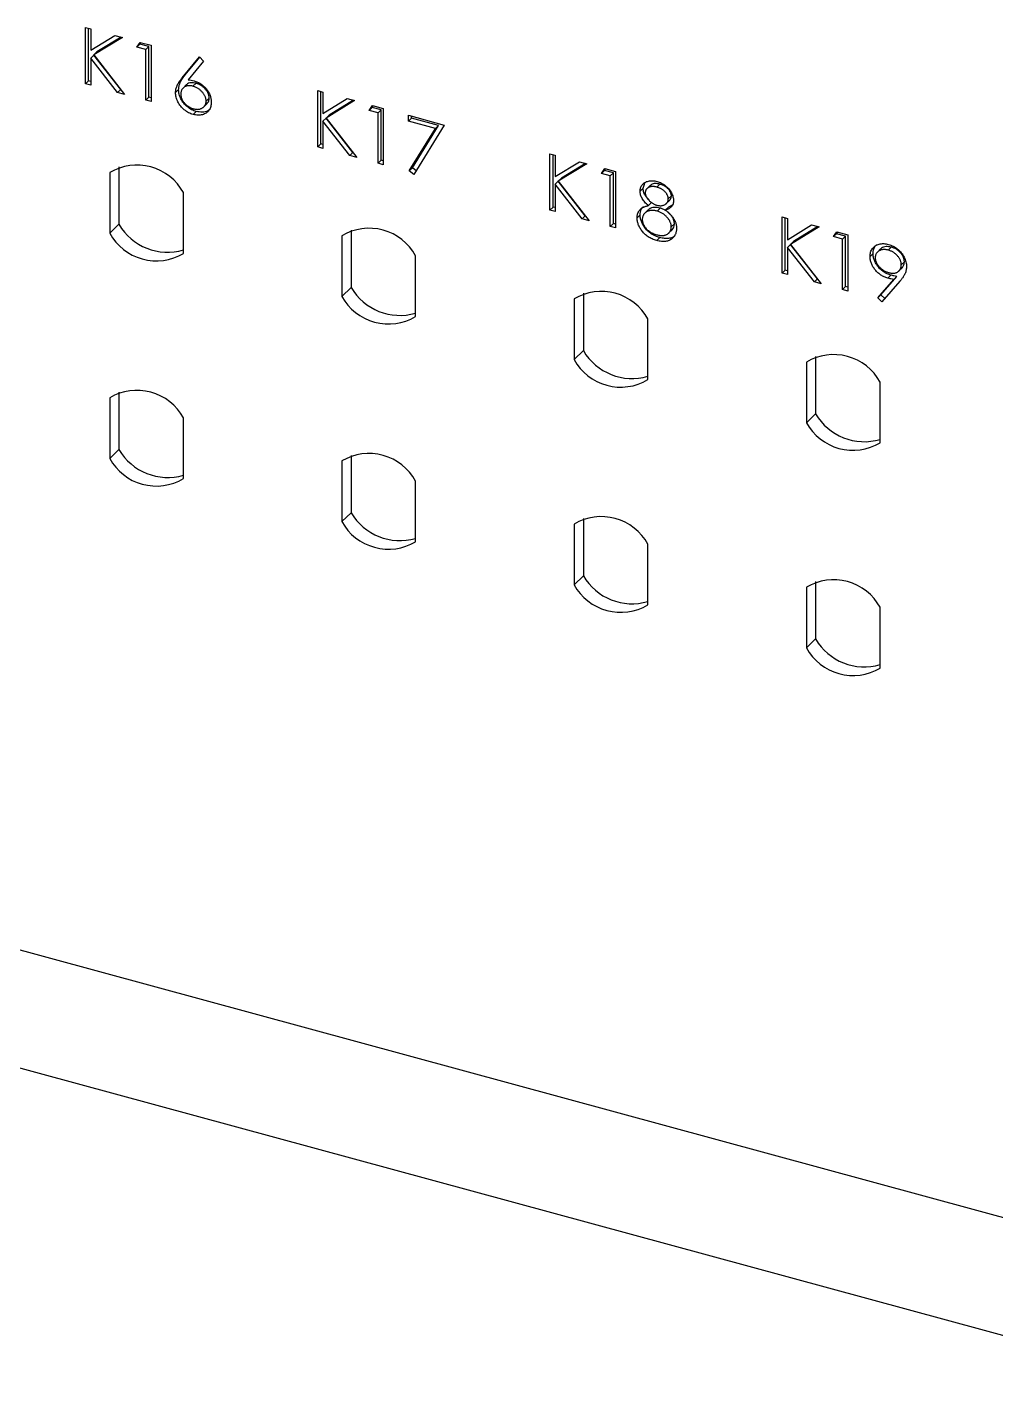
# Model space of a CAD drawing. Header units: millimetres. Extents: x 0 to 836, y 0 to 589.
# Drawn here: x 134.6 to 171.4, y 40 to 92.3 of the extents above; entities that cross this region are included whole.
import ezdxf

# ---------------------------------------------------------------- set-up
doc = ezdxf.new("R2010")
doc.units = ezdxf.units.MM

msp = doc.modelspace()

# ---------------------------------------------------------------- linework, layer by layer
at = {"color": 7, "linetype": 'Continuous', "lineweight": 25}
for p, q in [((136.77959, 92.25937), (136.97801, 92.20544)), ((136.77959, 90.11645), (136.77959, 92.25937)), ((136.89626, 90.23033), (136.89626, 92.22766)), ((136.97801, 92.20544), (136.97801, 91.3894)), ((136.97801, 91.3894), (137.89973, 91.95494)), ((138.18275, 91.87802), (137.09627, 91.21174)), ((138.13492, 91.89102), (137.21295, 91.32562)), ((137.89973, 91.95494), (138.18275, 91.87802)), ((138.73551, 91.50801), (138.86529, 91.69252)), ((138.85218, 91.62188), (138.73551, 91.50801)), ((139.07567, 91.41556), (138.73551, 91.50801)), ((138.85218, 91.62188), (138.896, 91.68418)), ((139.19235, 91.52944), (138.85218, 91.62188)), ((138.86529, 91.69252), (139.2741, 91.58142)), ((139.19235, 91.52944), (139.07567, 91.41556)), ((139.19235, 89.6063), (139.19235, 91.52944)), ((139.2741, 91.58142), (139.2741, 89.4385)), ((137.09469, 91.21052), (136.97801, 91.09664)), ((136.97801, 91.09664), (136.97801, 90.06253)), ((138.00337, 89.78386), (136.97801, 91.09664)), ((138.12004, 89.89773), (137.09469, 91.21052)), ((137.21295, 91.32562), (137.09627, 91.21174)), ((137.09627, 91.21174), (138.26779, 89.71199)), ((139.07567, 89.49243), (139.07567, 91.41556)), ((140.45669, 90.33708), (141.11664, 91.1356)), ((140.57336, 90.45096), (141.12881, 91.12303)), ((141.26944, 90.97774), (140.68523, 90.27068)), ((141.11664, 91.1356), (141.26944, 90.97774)), ((140.57336, 90.45096), (140.45669, 90.33708)), ((136.89626, 90.23033), (136.77959, 90.11645)), ((136.97801, 90.06253), (136.77959, 90.11645)), ((136.97801, 90.20811), (136.89626, 90.23033)), ((138.12004, 89.89773), (138.00337, 89.78386)), ((138.12342, 89.89682), (138.12004, 89.89773)), ((140.32621, 89.89569), (140.20954, 89.78181)), ((140.62975, 90.08413), (140.4839, 89.94179)), ((140.98926, 90.13445), (140.87259, 90.02058)), ((138.26779, 89.71199), (138.00337, 89.78386)), ((139.19235, 89.6063), (139.07567, 89.49243)), ((139.2741, 89.4385), (139.07567, 89.49243)), ((139.2741, 89.58409), (139.19235, 89.6063)), ((141.2716, 89.22439), (141.41744, 89.36674)), ((141.48843, 89.5721), (141.37176, 89.45822)), ((145.62377, 89.85571), (145.82219, 89.80178)), ((145.62377, 87.71279), (145.62377, 89.85571)), ((145.74044, 87.82667), (145.74044, 89.824)), ((145.82219, 89.80178), (145.82219, 88.98574)), ((145.82219, 88.98574), (146.74391, 89.55128)), ((147.02693, 89.47436), (145.94045, 88.80808)), ((146.97911, 89.48736), (146.05713, 88.92196)), ((146.74391, 89.55128), (147.02693, 89.47436)), ((140.99591, 89.06119), (140.87923, 88.94731)), ((146.05713, 88.92196), (145.94045, 88.80808)), ((147.57969, 89.10435), (147.70947, 89.28886)), ((147.69637, 89.21823), (147.57969, 89.10435)), ((147.91985, 89.0119), (147.57969, 89.10435)), ((147.69637, 89.21823), (147.74018, 89.28052)), ((148.03653, 89.12578), (147.69637, 89.21823)), ((147.70947, 89.28886), (148.11828, 89.17776)), ((148.03653, 89.12578), (147.91985, 89.0119)), ((147.91985, 87.08877), (147.91985, 89.0119)), ((148.03653, 87.20265), (148.03653, 89.12578)), ((148.11828, 89.17776), (148.11828, 87.03484)), ((149.08207, 88.91582), (150.44271, 88.54603)), ((149.08207, 88.69603), (149.08207, 88.91582)), ((149.19874, 88.80991), (149.19874, 88.88411)), ((145.93887, 88.80686), (145.82219, 88.69298)), ((145.82219, 88.69298), (145.82219, 87.65887)), ((146.84755, 87.3802), (145.82219, 88.69298)), ((146.96422, 87.49407), (145.93887, 88.80686)), ((145.94045, 88.80808), (147.11197, 87.30833)), ((149.19874, 88.80991), (149.08207, 88.69603)), ((150.10698, 88.41749), (149.08207, 88.69603)), ((149.10909, 86.80205), (150.10698, 88.41749)), ((150.22365, 88.53136), (149.19874, 88.80991)), ((149.22576, 86.91593), (150.22365, 88.53136)), ((150.44271, 88.54603), (149.2805, 86.66403)), ((150.22365, 88.53136), (150.10698, 88.41749)), ((145.74044, 87.82667), (145.62377, 87.71279)), ((145.82219, 87.80445), (145.74044, 87.82667)), ((145.82219, 87.65887), (145.62377, 87.71279)), ((146.96422, 87.49407), (146.84755, 87.3802)), ((147.11197, 87.30833), (146.84755, 87.3802)), ((146.9676, 87.49316), (146.96422, 87.49407)), ((154.46795, 87.45205), (154.66638, 87.39813)), ((154.46795, 85.30914), (154.46795, 87.45205)), ((154.58462, 85.42301), (154.58462, 87.42034)), ((154.66638, 87.39813), (154.66638, 86.58208)), ((138.05003, 86.94921), (138.05003, 84.76678)), ((148.03653, 87.20265), (147.91985, 87.08877)), ((148.11828, 87.03484), (147.91985, 87.08877)), ((148.11828, 87.18043), (148.03653, 87.20265)), ((149.22576, 86.91593), (149.10909, 86.80205)), ((149.2805, 86.66403), (149.10909, 86.80205)), ((149.36621, 86.80283), (149.22576, 86.91593)), ((154.66638, 86.58208), (155.58809, 87.14762)), ((155.87111, 87.0707), (154.78463, 86.40442)), ((155.82329, 87.0837), (154.90131, 86.5183)), ((155.58809, 87.14762), (155.87111, 87.0707)), ((156.42387, 86.70069), (156.55365, 86.88521)), ((156.54055, 86.81457), (156.42387, 86.70069)), ((156.54055, 86.81457), (156.58436, 86.87686)), ((156.88071, 86.72212), (156.54055, 86.81457)), ((156.55365, 86.88521), (156.96246, 86.7741)), ((156.96246, 86.7741), (156.96246, 84.63118)), ((137.7, 86.73578), (137.7, 84.42515)), ((154.78305, 86.4032), (154.66638, 86.28932)), ((154.66638, 86.28932), (154.66638, 85.25521)), ((155.69173, 84.97654), (154.66638, 86.28932)), ((155.8084, 85.09042), (154.78305, 86.4032)), ((154.90131, 86.5183), (154.78463, 86.40442)), ((154.78463, 86.40442), (155.95615, 84.90467)), ((156.76403, 86.60824), (156.42387, 86.70069)), ((156.88071, 86.72212), (156.76403, 86.60824)), ((156.76403, 84.68511), (156.76403, 86.60824)), ((156.88071, 84.79899), (156.88071, 86.72212)), ((158.01458, 86.13879), (158.07648, 86.33438)), ((158.2902, 86.2531), (158.14436, 86.11075)), ((158.65149, 86.2958), (158.53482, 86.18193)), ((140.50803, 83.66199), (140.50803, 85.97262)), ((158.01458, 86.13879), (157.8979, 86.02492)), ((159.09175, 85.84733), (158.97508, 85.73345)), ((154.58462, 85.42301), (154.46795, 85.30914)), ((154.66638, 85.25521), (154.46795, 85.30914)), ((154.66638, 85.40079), (154.58462, 85.42301)), ((158.20651, 85.31459), (158.06067, 85.17225)), ((158.33746, 85.59687), (158.22079, 85.483)), ((158.66434, 85.38569), (158.54766, 85.27182)), ((158.97615, 85.42329), (158.85948, 85.30941)), ((158.88424, 85.54076), (159.03009, 85.68311)), ((159.1272, 85.49555), (158.97615, 85.42329)), ((31.86832, 84.98527), (219.36496, 34.0277)), ((138.05003, 84.76678), (137.7, 84.42515)), ((155.8084, 85.09042), (155.69173, 84.97654)), ((155.95615, 84.90467), (155.69173, 84.97654)), ((155.81178, 85.0895), (155.8084, 85.09042)), ((156.88071, 84.79899), (156.76403, 84.68511)), ((156.96246, 84.63118), (156.76403, 84.68511)), ((156.96246, 84.77677), (156.88071, 84.79899)), ((157.90119, 85.1282), (157.78452, 85.01432)), ((159.20514, 84.78755), (159.08847, 84.67367)), ((163.31213, 85.0484), (163.51056, 84.99447)), ((163.31213, 82.90548), (163.31213, 85.0484)), ((163.4288, 83.01935), (163.4288, 85.01669)), ((163.51056, 84.99447), (163.51056, 84.17842)), ((163.51056, 84.17842), (164.43227, 84.74397)), ((164.71529, 84.66705), (163.62882, 84.00076)), ((164.66747, 84.68004), (163.74549, 84.11464)), ((164.43227, 84.74397), (164.71529, 84.66705)), ((146.54419, 84.33213), (146.54419, 82.02149)), ((146.89421, 84.54555), (146.89421, 82.36312)), ((158.64928, 84.26338), (158.5326, 84.1495)), ((158.98169, 84.42712), (159.12754, 84.56946)), ((165.26805, 84.29703), (165.39783, 84.48155)), ((165.38473, 84.41091), (165.26805, 84.29703)), ((165.60822, 84.20458), (165.26805, 84.29703)), ((165.38473, 84.41091), (165.42854, 84.4732)), ((165.72489, 84.31846), (165.38473, 84.41091)), ((165.39783, 84.48155), (165.80664, 84.37044)), ((165.72489, 84.31846), (165.60822, 84.20458)), ((165.60822, 82.28145), (165.60822, 84.20458)), ((165.72489, 82.39533), (165.72489, 84.31846)), ((165.80664, 84.37044), (165.80664, 82.22752)), ((163.62723, 83.99954), (163.51056, 83.88566)), ((163.51056, 83.88566), (163.51056, 82.85155)), ((164.53591, 82.57288), (163.51056, 83.88566)), ((164.65259, 82.68676), (163.62723, 83.99954)), ((163.74549, 84.11464), (163.62882, 84.00076)), ((163.62882, 84.00076), (164.80033, 82.50102)), ((166.77372, 83.65179), (166.65704, 83.53791)), ((167.07261, 83.84029), (166.92677, 83.69794)), ((167.46733, 83.89985), (167.35065, 83.78597)), ((149.35221, 81.25833), (149.35221, 83.56896)), ((167.74545, 82.98051), (167.89129, 83.12286)), ((167.96428, 83.33895), (167.84761, 83.22507)), ((163.4288, 83.01935), (163.31213, 82.90548)), ((163.51056, 82.85155), (163.31213, 82.90548)), ((163.51056, 82.99714), (163.4288, 83.01935)), ((164.65259, 82.68676), (164.53591, 82.57288)), ((164.80033, 82.50102), (164.53591, 82.57288)), ((164.65596, 82.68584), (164.65259, 82.68676)), ((166.95203, 81.96817), (167.5668, 82.67208)), ((167.0687, 82.08205), (167.68347, 82.78596)), ((167.79136, 82.59817), (167.11059, 81.81819)), ((167.45094, 82.83284), (167.33427, 82.71897)), ((167.68347, 82.78596), (167.5668, 82.67208)), ((146.89421, 82.36312), (146.54419, 82.02149)), ((155.73839, 82.14189), (155.73839, 79.95946)), ((165.72489, 82.39533), (165.60822, 82.28145)), ((165.80664, 82.22752), (165.60822, 82.28145)), ((165.80664, 82.37311), (165.72489, 82.39533)), ((167.0687, 82.08205), (166.95203, 81.96817)), ((167.2178, 81.94102), (167.0687, 82.08205)), ((155.38837, 81.92847), (155.38837, 79.61783)), ((167.11059, 81.81819), (166.95203, 81.96817)), ((158.19639, 78.85467), (158.19639, 81.1653)), ((32.21834, 80.39819), (219.71498, 29.44062)), ((155.73839, 79.95946), (155.38837, 79.61783)), ((164.23255, 79.52481), (164.23255, 77.21417)), ((164.58257, 79.73823), (164.58257, 77.55581)), ((167.04058, 76.45101), (167.04058, 78.76165)), ((137.7, 78.16411), (137.7, 75.85348)), ((138.05003, 78.37753), (138.05003, 76.19511)), ((140.50803, 75.09032), (140.50803, 77.40095)), ((164.58257, 77.55581), (164.23255, 77.21417)), ((138.05003, 76.19511), (137.7, 75.85348)), ((146.89421, 75.97388), (146.89421, 73.79145)), ((146.54419, 75.76045), (146.54419, 73.44982)), ((149.35221, 72.68666), (149.35221, 74.99729)), ((146.89421, 73.79145), (146.54419, 73.44982)), ((155.38837, 73.35679), (155.38837, 71.04616)), ((155.73839, 73.57022), (155.73839, 71.38779)), ((158.19639, 70.283), (158.19639, 72.59363)), ((155.73839, 71.38779), (155.38837, 71.04616)), ((164.58257, 71.16656), (164.58257, 68.98413)), ((164.23255, 70.95313), (164.23255, 68.6425)), ((167.04058, 67.87934), (167.04058, 70.18997)), ((164.58257, 68.98413), (164.23255, 68.6425))]:
    msp.add_line(p, q, dxfattribs=at)
for centre, radius, start, end in [((138.73494, 84.99619), 2.02417, 28.841252, 120.749722), ((139.90725, 85.85968), 2.15492, 210.474975, 286.188416), ((139.4731, 85.40158), 2.02417, 208.841252, 300.749722), ((147.57912, 82.59254), 2.02417, 28.841252, 120.749722), ((148.75143, 83.45602), 2.15492, 210.474975, 286.188416), ((156.4233, 80.18888), 2.02417, 28.841252, 120.749722), ((148.31728, 82.99792), 2.02417, 208.841252, 300.749722), ((157.59561, 81.05236), 2.15492, 210.474975, 286.188416), ((157.16146, 80.59426), 2.02417, 208.841252, 300.749722), ((165.26748, 77.78522), 2.02417, 28.841252, 120.749722), ((138.73494, 76.42452), 2.02417, 28.841252, 120.749722), ((166.43979, 78.6487), 2.15492, 210.474975, 286.188416), ((166.00564, 78.1906), 2.02417, 208.841252, 300.749722), ((139.4731, 76.82991), 2.02417, 208.841252, 300.749722), ((139.90725, 77.288), 2.15492, 210.474975, 286.188416), ((147.57912, 74.02086), 2.02417, 28.841252, 120.749722), ((148.75143, 74.88434), 2.15492, 210.474975, 286.188416), ((148.31728, 74.42625), 2.02417, 208.841252, 300.749722), ((156.4233, 71.6172), 2.02417, 28.841252, 120.749722), ((157.59561, 72.48069), 2.15492, 210.474975, 286.188416), ((165.26748, 69.21354), 2.02417, 28.841252, 120.749722), ((157.16146, 72.02259), 2.02417, 208.841252, 300.749722), ((166.43979, 70.07703), 2.15492, 210.474975, 286.188416), ((166.00564, 69.61893), 2.02417, 208.841252, 300.749722)]:
    msp.add_arc(centre, radius, start, end, dxfattribs=at)
for points, knots in [([(140.32621, 89.89569), (140.32696, 89.91755), (140.32849, 89.9622), (140.33913, 90.02755), (140.35622, 90.09274), (140.37537, 90.14677), (140.3956, 90.1898), (140.41244, 90.22435), (140.4334, 90.25892), (140.45574, 90.29563), (140.48149, 90.33282), (140.50949, 90.37157), (140.5405, 90.4109), (140.56225, 90.43741), (140.57336, 90.45096)], [0, 0, 0, 0, 0.09781819, 0.19972605, 0.30527636, 0.41581149, 0.47447223, 0.53727388, 0.60365742, 0.67429886, 0.74983449, 0.82859848, 0.91237778, 1, 1, 1, 1]), ([(140.20954, 89.78181), (140.21029, 89.80368), (140.21181, 89.84832), (140.22245, 89.91368), (140.23955, 89.97886), (140.2587, 90.03289), (140.27893, 90.07592), (140.29577, 90.11047), (140.31672, 90.14504), (140.33907, 90.18175), (140.36482, 90.21895), (140.39281, 90.25769), (140.42383, 90.29703), (140.44557, 90.32353), (140.45669, 90.33708)], [0, 0, 0, 0, 0.09781819, 0.19972605, 0.30527636, 0.41581149, 0.47447223, 0.53727388, 0.60365742, 0.67429886, 0.74983449, 0.82859848, 0.91237778, 1, 1, 1, 1]), ([(140.99591, 89.06119), (140.96615, 89.07021), (140.90722, 89.08808), (140.82053, 89.12815), (140.73722, 89.17755), (140.6579, 89.23598), (140.58442, 89.30252), (140.51868, 89.37644), (140.461, 89.45647), (140.41301, 89.54216), (140.37494, 89.63056), (140.34639, 89.71971), (140.32972, 89.80867), (140.32739, 89.86654), (140.32621, 89.89569)], [0, 0, 0, 0, 0.08433472, 0.16705232, 0.24956608, 0.33274048, 0.41591489, 0.49782801, 0.58037259, 0.66460012, 0.74946669, 0.83251023, 0.91563928, 1, 1, 1, 1]), ([(140.87259, 90.02058), (140.85575, 90.02468), (140.82285, 90.03269), (140.77458, 90.0404), (140.72889, 90.04264), (140.68519, 90.04156), (140.64429, 90.03486), (140.60589, 90.02365), (140.56984, 90.00797), (140.53652, 89.98806), (140.50631, 89.96456), (140.4803, 89.93767), (140.45786, 89.90837), (140.43961, 89.8762), (140.4254, 89.84122), (140.41513, 89.80363), (140.40941, 89.76299), (140.40845, 89.73463), (140.40797, 89.72016)], [0, 0, 0, 0, 0.070599289, 0.137900921, 0.203196198, 0.266789725, 0.329106387, 0.390653545, 0.452653057, 0.51574804, 0.577926341, 0.638930012, 0.698350718, 0.757296037, 0.816393767, 0.87626691, 0.936817109, 1, 1, 1, 1]), ([(140.98926, 90.13445), (140.92311, 90.1462), (140.79097, 90.16966), (140.6601, 90.12593), (140.62278, 90.0731), (140.6185, 90.06705)], [0, 0, 0, 0, 0.47026877, 0.93929487, 1, 1, 1, 1]), ([(140.68523, 90.27068), (140.72413, 90.26611), (140.8, 90.25721), (140.8768, 90.23828), (140.91422, 90.22905)], [0, 0, 0, 0, 0.51265934, 1, 1, 1, 1]), ([(141.37176, 89.45822), (141.37141, 89.47294), (141.37073, 89.50184), (141.36301, 89.54599), (141.35231, 89.58951), (141.33615, 89.63281), (141.31515, 89.67557), (141.28957, 89.7179), (141.25999, 89.75993), (141.22581, 89.80079), (141.18861, 89.83976), (141.14906, 89.876), (141.10767, 89.90875), (141.0645, 89.93843), (141.01906, 89.96373), (140.97206, 89.98669), (140.92292, 90.00548), (140.88958, 90.01548), (140.87259, 90.02058)], [0, 0, 0, 0, 0.06113791, 0.11999384, 0.17822532, 0.23625642, 0.29492938, 0.35471575, 0.41672966, 0.48066441, 0.54583177, 0.60975811, 0.67297123, 0.73601687, 0.7998394, 0.86477536, 0.93108762, 1, 1, 1, 1]), ([(140.91422, 90.22905), (140.9367, 90.22235), (140.98093, 90.20918), (141.04588, 90.18266), (141.10828, 90.15172), (141.1679, 90.11515), (141.22492, 90.07363), (141.2797, 90.02756), (141.33118, 89.9756), (141.38005, 89.91991), (141.42441, 89.86088), (141.46369, 89.80037), (141.49668, 89.73875), (141.52345, 89.67603), (141.54424, 89.61223), (141.55939, 89.54733), (141.56835, 89.48145), (141.56957, 89.43797), (141.57018, 89.41588)], [0, 0, 0, 0, 0.065230804, 0.128404896, 0.190067072, 0.250943366, 0.311545833, 0.372862802, 0.435023674, 0.499071725, 0.563091075, 0.625510106, 0.686680036, 0.747282503, 0.808563495, 0.870742104, 0.934340952, 1, 1, 1, 1]), ([(141.48843, 89.5721), (141.48808, 89.58682), (141.4874, 89.61572), (141.47968, 89.65987), (141.46898, 89.70339), (141.45282, 89.74669), (141.43182, 89.78944), (141.40625, 89.83178), (141.37666, 89.87381), (141.34249, 89.91466), (141.30529, 89.95364), (141.26573, 89.98987), (141.22435, 90.02263), (141.18118, 90.0523), (141.13573, 90.0776), (141.08874, 90.10057), (141.03959, 90.11935), (141.00625, 90.12936), (140.98926, 90.13445)], [0, 0, 0, 0, 0.06113791, 0.11999384, 0.17822532, 0.23625642, 0.29492938, 0.35471575, 0.41672966, 0.48066441, 0.54583177, 0.60975811, 0.67297123, 0.73601687, 0.7998394, 0.86477536, 0.93108762, 1, 1, 1, 1]), ([(140.87923, 88.94731), (140.84948, 88.95633), (140.79055, 88.9742), (140.70385, 89.01428), (140.62055, 89.06367), (140.54123, 89.1221), (140.46774, 89.18864), (140.402, 89.26257), (140.34433, 89.34259), (140.29633, 89.42828), (140.25827, 89.51668), (140.22972, 89.60583), (140.21304, 89.69479), (140.21071, 89.75266), (140.20954, 89.78181)], [0, 0, 0, 0, 0.08433472, 0.16705232, 0.24956608, 0.33274048, 0.41591489, 0.49782801, 0.58037259, 0.66460012, 0.74946669, 0.83251023, 0.91563928, 1, 1, 1, 1]), ([(140.40797, 89.72016), (140.40836, 89.70557), (140.40914, 89.67696), (140.41618, 89.63321), (140.42695, 89.59002), (140.44295, 89.54718), (140.46205, 89.50471), (140.48726, 89.46312), (140.51519, 89.42123), (140.54858, 89.38093), (140.58442, 89.34214), (140.6227, 89.30633), (140.6626, 89.27376), (140.70465, 89.24531), (140.74827, 89.21948), (140.7938, 89.19727), (140.84129, 89.1788), (140.87346, 89.16914), (140.88986, 89.16421)], [0, 0, 0, 0, 0.0618417, 0.12126237, 0.18074595, 0.2392309, 0.29830756, 0.3581828, 0.42035923, 0.48479242, 0.54993848, 0.61371828, 0.67668071, 0.73915417, 0.8021997, 0.86674018, 0.93204965, 1, 1, 1, 1]), ([(141.57018, 89.41588), (141.56929, 89.38614), (141.56752, 89.32761), (141.54989, 89.24645), (141.5225, 89.17201), (141.48334, 89.10615), (141.43471, 89.04834), (141.37541, 89.00153), (141.30753, 88.96385), (141.23079, 88.93778), (141.14819, 88.92189), (141.06142, 88.91795), (140.97132, 88.92548), (140.91017, 88.93998), (140.87923, 88.94731)], [0, 0, 0, 0, 0.08594794, 0.16912521, 0.25039911, 0.33228974, 0.41336429, 0.49417228, 0.57602174, 0.66075697, 0.74578313, 0.83004359, 0.91402755, 1, 1, 1, 1]), ([(140.88986, 89.16421), (140.90627, 89.16022), (140.93843, 89.1524), (140.98592, 89.14505), (141.03146, 89.14252), (141.07508, 89.14463), (141.11711, 89.15026), (141.15698, 89.16099), (141.1949, 89.17638), (141.23076, 89.19548), (141.26401, 89.2179), (141.29261, 89.24394), (141.31705, 89.27262), (141.3369, 89.30408), (141.35274, 89.33843), (141.36355, 89.37573), (141.37058, 89.41567), (141.37136, 89.44385), (141.37176, 89.45822)], [0, 0, 0, 0, 0.06796237, 0.1332834, 0.1978353, 0.26089199, 0.3233765, 0.38635008, 0.44963773, 0.51479533, 0.57923991, 0.64181418, 0.70135856, 0.76072677, 0.81922207, 0.87871617, 0.93814735, 1, 1, 1, 1]), ([(141.39762, 89.3573), (141.42069, 89.37953), (141.47697, 89.43374), (141.48418, 89.52075), (141.48843, 89.5721)], [0, 0, 0, 0, 0.4099485, 1, 1, 1, 1]), ([(141.48391, 89.13019), (141.46921, 89.1147), (141.40772, 89.04992), (141.22979, 89.02222), (141.07387, 89.0482), (140.99591, 89.06119)], [0, 0, 0, 0, 0.13581634, 0.56790446, 1, 1, 1, 1]), ([(157.8979, 86.02492), (157.89894, 86.04747), (157.90101, 86.09281), (157.91781, 86.15658), (157.94517, 86.21626), (157.9824, 86.27171), (158.02876, 86.32092), (158.08438, 86.36124), (158.14793, 86.39252), (158.2191, 86.41394), (158.29569, 86.4263), (158.3765, 86.42723), (158.46012, 86.41946), (158.51703, 86.40569), (158.54589, 86.3987)], [0, 0, 0, 0, 0.07405843, 0.14887035, 0.22666767, 0.30773476, 0.3911572, 0.47392936, 0.55792775, 0.64498929, 0.73336406, 0.82109204, 0.90928721, 1, 1, 1, 1]), ([(158.65149, 86.2958), (158.59404, 86.30724), (158.47928, 86.33007), (158.34613, 86.3013), (158.2962, 86.24964), (158.28062, 86.23351)], [0, 0, 0, 0, 0.40820405, 0.81533793, 1, 1, 1, 1]), ([(158.54589, 86.3987), (158.57401, 86.39018), (158.62944, 86.37336), (158.71093, 86.33665), (158.7889, 86.29114), (158.86309, 86.23798), (158.93216, 86.17856), (158.99318, 86.11275), (159.04709, 86.04291), (159.09168, 85.969), (159.12842, 85.89369), (159.15401, 85.8184), (159.1704, 85.74405), (159.17247, 85.6962), (159.17351, 85.67223)], [0, 0, 0, 0, 0.08940971, 0.17630576, 0.2626259, 0.34944573, 0.43549826, 0.51892813, 0.60135466, 0.68425642, 0.76580674, 0.84487687, 0.92227979, 1, 1, 1, 1]), ([(159.09175, 85.84733), (159.09142, 85.8576), (159.09075, 85.87799), (159.08525, 85.90932), (159.07617, 85.94095), (159.06388, 85.97302), (159.0477, 86.0053), (159.02852, 86.03799), (159.00522, 86.07078), (158.97906, 86.10395), (158.94941, 86.13612), (158.9163, 86.16632), (158.87992, 86.19422), (158.84026, 86.21963), (158.79746, 86.24224), (158.75173, 86.2629), (158.70268, 86.28087), (158.66892, 86.29072), (158.65149, 86.2958)], [0, 0, 0, 0, 0.05090244, 0.10103404, 0.15108382, 0.20306199, 0.25624843, 0.31084671, 0.3687691, 0.43001504, 0.49251965, 0.55604872, 0.62199568, 0.69019237, 0.76138485, 0.83635622, 0.91548701, 1, 1, 1, 1]), ([(158.22079, 85.483), (158.19515, 85.50352), (158.1455, 85.54325), (158.07975, 85.60933), (158.02328, 85.6769), (157.97764, 85.74663), (157.94171, 85.81704), (157.91706, 85.88732), (157.90038, 85.95719), (157.89873, 86.00227), (157.8979, 86.02492)], [0, 0, 0, 0, 0.14586006, 0.2824259, 0.4108504, 0.53502942, 0.65470108, 0.77013343, 0.88455584, 1, 1, 1, 1]), ([(158.26412, 85.67872), (158.19778, 85.74056), (158.09423, 85.83707), (158.02617, 86.0083), (158.01844, 86.0953), (158.01458, 86.13879)], [0, 0, 0, 0, 0.47139611, 0.73576538, 1, 1, 1, 1]), ([(158.53482, 86.18193), (158.51931, 86.18574), (158.48897, 86.19321), (158.44447, 86.20122), (158.40217, 86.20479), (158.3616, 86.20526), (158.32333, 86.2014), (158.28684, 86.19455), (158.25275, 86.18342), (158.22064, 86.16927), (158.19174, 86.15197), (158.16609, 86.13273), (158.14478, 86.11074), (158.12669, 86.08699), (158.11356, 86.06018), (158.10373, 86.03166), (158.09708, 86.0011), (158.09658, 85.97911), (158.09633, 85.96798)], [0, 0, 0, 0, 0.07524331, 0.14720881, 0.21644709, 0.28402504, 0.35065545, 0.41503132, 0.47962983, 0.54465163, 0.60804424, 0.66782757, 0.72511425, 0.78099171, 0.835527, 0.88943815, 0.94407209, 1, 1, 1, 1]), ([(158.09633, 85.96798), (158.09676, 85.95667), (158.09762, 85.93432), (158.10426, 85.89986), (158.11415, 85.86507), (158.12972, 85.83007), (158.1484, 85.79449), (158.17145, 85.75875), (158.19893, 85.72272), (158.2299, 85.68691), (158.26364, 85.65209), (158.29939, 85.6201), (158.33669, 85.59133), (158.37516, 85.56536), (158.4152, 85.54243), (158.45656, 85.52264), (158.49924, 85.50572), (158.52816, 85.49722), (158.54279, 85.49293)], [0, 0, 0, 0, 0.05456395, 0.1078262, 0.16192371, 0.2175097, 0.27449833, 0.33481476, 0.39755495, 0.46475458, 0.53290121, 0.60009721, 0.66535416, 0.73108363, 0.79688349, 0.86329159, 0.93083122, 1, 1, 1, 1]), ([(158.97508, 85.73345), (158.97474, 85.74372), (158.97408, 85.76411), (158.96858, 85.79545), (158.9595, 85.82708), (158.9472, 85.85914), (158.93102, 85.89142), (158.91184, 85.92412), (158.88854, 85.95691), (158.86239, 85.99007), (158.83273, 86.02224), (158.79963, 86.05245), (158.76325, 86.08034), (158.72358, 86.10575), (158.68079, 86.12836), (158.63505, 86.14902), (158.586, 86.16699), (158.55225, 86.17684), (158.53482, 86.18193)], [0, 0, 0, 0, 0.05090244, 0.10103404, 0.15108382, 0.20306199, 0.25624843, 0.31084671, 0.3687691, 0.43001504, 0.49251965, 0.55604872, 0.62199568, 0.69019237, 0.76138485, 0.83635622, 0.91548701, 1, 1, 1, 1]), ([(158.54279, 85.49293), (158.56159, 85.48835), (158.59899, 85.47925), (158.65412, 85.47416), (158.70773, 85.47514), (158.75924, 85.48242), (158.80732, 85.49607), (158.85018, 85.5164), (158.88745, 85.54278), (158.91874, 85.57475), (158.94301, 85.61123), (158.9619, 85.64932), (158.97293, 85.69016), (158.97437, 85.71914), (158.97508, 85.73345)], [0, 0, 0, 0, 0.08968994, 0.17849401, 0.26683775, 0.35655818, 0.44533425, 0.53080584, 0.61407622, 0.69770709, 0.77914195, 0.85535359, 0.92855682, 1, 1, 1, 1]), ([(159.01066, 85.67353), (159.02885, 85.68999), (159.07656, 85.73317), (159.08595, 85.80369), (159.09175, 85.84733)], [0, 0, 0, 0, 0.38120738, 1, 1, 1, 1]), ([(157.78452, 85.01432), (157.78488, 85.02926), (157.7856, 85.05878), (157.7906, 85.10133), (157.79863, 85.14188), (157.80953, 85.18064), (157.82431, 85.21703), (157.84215, 85.25145), (157.86295, 85.28399), (157.88701, 85.31478), (157.91499, 85.3431), (157.94668, 85.36963), (157.98271, 85.39365), (158.02267, 85.41568), (158.06611, 85.43643), (158.11416, 85.45384), (158.16554, 85.4704), (158.20206, 85.47872), (158.22079, 85.483)], [0, 0, 0, 0, 0.05885359, 0.11631546, 0.17267484, 0.22878039, 0.28458036, 0.34025651, 0.39662981, 0.45350726, 0.51231819, 0.57264844, 0.63602194, 0.70236295, 0.77148306, 0.84418448, 0.92006979, 1, 1, 1, 1]), ([(157.90119, 85.1282), (157.90689, 85.19939), (157.91698, 85.32532), (157.99549, 85.40715), (158.02961, 85.44271)], [0, 0, 0, 0, 0.56536049, 1, 1, 1, 1]), ([(158.54766, 85.27182), (158.528, 85.27682), (158.48943, 85.28664), (158.43291, 85.2946), (158.37868, 85.29903), (158.3269, 85.29747), (158.27761, 85.29055), (158.23053, 85.27889), (158.18602, 85.26208), (158.1447, 85.24033), (158.10698, 85.21503), (158.07387, 85.1864), (158.04576, 85.15502), (158.02313, 85.12028), (158.00455, 85.08342), (157.99235, 85.04277), (157.98452, 84.99972), (157.98347, 84.9693), (157.98294, 84.95396)], [0, 0, 0, 0, 0.07126869, 0.13981179, 0.20649743, 0.27153524, 0.33608183, 0.40052839, 0.46498384, 0.53005031, 0.59442341, 0.65558271, 0.71484911, 0.77211506, 0.82899921, 0.88512216, 0.94207935, 1, 1, 1, 1]), ([(158.66434, 85.38569), (158.5876, 85.39958), (158.43425, 85.42733), (158.26963, 85.37809), (158.21281, 85.31075), (158.19858, 85.29389)], [0, 0, 0, 0, 0.42882817, 0.85700137, 1, 1, 1, 1]), ([(159.08847, 84.67367), (159.08789, 84.68845), (159.08677, 84.71758), (159.0796, 84.76224), (159.06702, 84.80693), (159.04976, 84.85194), (159.02678, 84.89674), (158.99971, 84.94188), (158.96705, 84.98673), (158.93015, 85.0312), (158.88994, 85.07398), (158.84719, 85.11377), (158.80224, 85.14971), (158.75518, 85.1818), (158.70612, 85.21031), (158.65509, 85.23478), (158.60204, 85.25587), (158.56599, 85.26644), (158.54766, 85.27182)], [0, 0, 0, 0, 0.057339426, 0.113063332, 0.169181449, 0.22577456, 0.283826304, 0.343454279, 0.405906962, 0.47139226, 0.538002834, 0.603063556, 0.667601831, 0.732225443, 0.79700481, 0.86304799, 0.930356987, 1, 1, 1, 1]), ([(159.20514, 84.78755), (159.20457, 84.80233), (159.20344, 84.83146), (159.19628, 84.87612), (159.1837, 84.92081), (159.16643, 84.96582), (159.14345, 85.01061), (159.11638, 85.05576), (159.08373, 85.10061), (159.04683, 85.14508), (159.00661, 85.18785), (158.96386, 85.22764), (158.91891, 85.26359), (158.87186, 85.29567), (158.82279, 85.32418), (158.77177, 85.34865), (158.71871, 85.36975), (158.68267, 85.38032), (158.66434, 85.38569)], [0, 0, 0, 0, 0.057339426, 0.113063332, 0.169181449, 0.22577456, 0.283826304, 0.343454279, 0.405906962, 0.47139226, 0.538002834, 0.603063556, 0.667601831, 0.732225443, 0.79700481, 0.86304799, 0.930356987, 1, 1, 1, 1]), ([(159.17351, 85.67223), (159.1726, 85.64922), (159.17082, 85.60404), (159.15585, 85.54154), (159.13063, 85.48605), (159.09621, 85.43658), (159.05134, 85.39454), (158.99663, 85.35908), (158.93251, 85.32965), (158.88433, 85.3163), (158.85948, 85.30941)], [0, 0, 0, 0, 0.12190404, 0.23941261, 0.3554101, 0.47209073, 0.59285898, 0.71870347, 0.85489238, 1, 1, 1, 1]), ([(158.85948, 85.30941), (158.87758, 85.29535), (158.91287, 85.26792), (158.96314, 85.22553), (159.00909, 85.18278), (159.05197, 85.14073), (159.09106, 85.09844), (159.12589, 85.05589), (159.15734, 85.01367), (159.18478, 84.9714), (159.20891, 84.92896), (159.22976, 84.88626), (159.24759, 84.8433), (159.26172, 84.79986), (159.27335, 84.75619), (159.28136, 84.71208), (159.28567, 84.66781), (159.28648, 84.63847), (159.28689, 84.62361)], [0, 0, 0, 0, 0.07952483, 0.155099976, 0.22721982, 0.295910504, 0.362055881, 0.425520117, 0.485812719, 0.544494706, 0.601459636, 0.657840594, 0.713974472, 0.769467952, 0.826129967, 0.882885359, 0.940700882, 1, 1, 1, 1]), ([(158.5326, 84.1495), (158.5029, 84.15828), (158.44511, 84.17536), (158.36099, 84.20752), (158.28258, 84.24514), (158.20942, 84.28734), (158.14195, 84.3347), (158.08037, 84.38757), (158.02378, 84.44472), (157.97391, 84.5069), (157.92963, 84.57101), (157.89074, 84.63531), (157.85841, 84.69947), (157.83104, 84.76312), (157.81009, 84.82664), (157.79558, 84.88973), (157.78636, 84.95259), (157.78513, 84.99366), (157.78452, 85.01432)], [0, 0, 0, 0, 0.07855643, 0.15286284, 0.22355969, 0.29037494, 0.35540307, 0.41829116, 0.48038856, 0.54307262, 0.60492394, 0.66439831, 0.72194255, 0.77837489, 0.83382994, 0.88886124, 0.94408894, 1, 1, 1, 1]), ([(158.64928, 84.26338), (158.61958, 84.27216), (158.56179, 84.28924), (158.47767, 84.3214), (158.39925, 84.35902), (158.32609, 84.40121), (158.25863, 84.44858), (158.19704, 84.50144), (158.14046, 84.5586), (158.09059, 84.62077), (158.04631, 84.68488), (158.00741, 84.74918), (157.97509, 84.81335), (157.94772, 84.877), (157.92676, 84.94052), (157.91225, 85.00361), (157.90303, 85.06647), (157.90181, 85.10754), (157.90119, 85.1282)], [0, 0, 0, 0, 0.07855643, 0.15286284, 0.22355969, 0.29037494, 0.35540307, 0.41829116, 0.48038856, 0.54307262, 0.60492394, 0.66439831, 0.72194255, 0.77837489, 0.83382994, 0.88886124, 0.94408894, 1, 1, 1, 1]), ([(157.98294, 84.95396), (157.9838, 84.93448), (157.98551, 84.89583), (157.99907, 84.83572), (158.02082, 84.77518), (158.05116, 84.71456), (158.08873, 84.6554), (158.13492, 84.60017), (158.18688, 84.54814), (158.24635, 84.50132), (158.31131, 84.45918), (158.38174, 84.42316), (158.45663, 84.39164), (158.50835, 84.37646), (158.53482, 84.36869)], [0, 0, 0, 0, 0.07489821, 0.14859629, 0.22447123, 0.30232274, 0.38191862, 0.4611487, 0.54241712, 0.62671608, 0.71459683, 0.80490292, 0.90012725, 1, 1, 1, 1]), ([(158.53482, 84.36869), (158.55551, 84.36345), (158.59582, 84.35324), (158.65462, 84.34388), (158.71012, 84.3393), (158.76219, 84.34042), (158.81143, 84.34568), (158.857, 84.35728), (158.90007, 84.37285), (158.93852, 84.39477), (158.97354, 84.41983), (159.00407, 84.44814), (159.03058, 84.47857), (159.05138, 84.51244), (159.06801, 84.54857), (159.07997, 84.58746), (159.08734, 84.62923), (159.08809, 84.65873), (159.08847, 84.67367)], [0, 0, 0, 0, 0.07655893, 0.14916135, 0.21882685, 0.28556714, 0.35031311, 0.41412515, 0.47717916, 0.54036802, 0.60220239, 0.66203365, 0.71993441, 0.77590743, 0.83111486, 0.88666745, 0.94255236, 1, 1, 1, 1]), ([(159.10669, 84.56123), (159.12994, 84.58223), (159.19141, 84.63778), (159.19988, 84.73012), (159.20514, 84.78755)], [0, 0, 0, 0, 0.378143082, 1, 1, 1, 1]), ([(159.11947, 84.22525), (159.10189, 84.21129), (159.06693, 84.18356), (159.00706, 84.1515), (158.94134, 84.12873), (158.87005, 84.115), (158.79336, 84.11008), (158.7113, 84.11386), (158.6237, 84.12707), (158.56349, 84.1419), (158.5326, 84.1495)], [0, 0, 0, 0, 0.11928345, 0.23709288, 0.35479604, 0.4745763, 0.59746007, 0.72492615, 0.8588832, 1, 1, 1, 1]), ([(159.23614, 84.33912), (159.21856, 84.32517), (159.18361, 84.29744), (159.12373, 84.26537), (159.05802, 84.24261), (158.98672, 84.22888), (158.91003, 84.22395), (158.82797, 84.22774), (158.74037, 84.24094), (158.68017, 84.25577), (158.64928, 84.26338)], [0, 0, 0, 0, 0.11928345, 0.23709288, 0.35479604, 0.4745763, 0.59746007, 0.72492615, 0.8588832, 1, 1, 1, 1]), ([(159.28689, 84.62361), (159.28641, 84.60311), (159.28544, 84.56253), (159.27704, 84.50454), (159.26446, 84.44942), (159.24609, 84.39762), (159.22227, 84.34937), (159.1929, 84.30463), (159.15967, 84.2621), (159.13298, 84.23763), (159.11947, 84.22525)], [0, 0, 0, 0, 0.12815819, 0.25367314, 0.37732531, 0.49938455, 0.62291837, 0.74583939, 0.87139529, 1, 1, 1, 1]), ([(166.65704, 83.53791), (166.65814, 83.5676), (166.66029, 83.62586), (166.6776, 83.70714), (166.70606, 83.7807), (166.74576, 83.84632), (166.79575, 83.90314), (166.85583, 83.95025), (166.92564, 83.98683), (167.00358, 84.01341), (167.08782, 84.02892), (167.17606, 84.03326), (167.2676, 84.02503), (167.32962, 84.01037), (167.36084, 84.00299)], [0, 0, 0, 0, 0.08524905, 0.16732659, 0.24817532, 0.32882908, 0.4099081, 0.49058445, 0.57299349, 0.65826489, 0.74422158, 0.82906041, 0.9139383, 1, 1, 1, 1]), ([(166.77372, 83.65179), (166.7807, 83.75221), (166.79072, 83.89653), (166.89219, 83.97278), (166.92306, 83.99598)], [0, 0, 0, 0, 0.69577455, 1, 1, 1, 1]), ([(167.45094, 82.83284), (167.42773, 82.83973), (167.38217, 82.85324), (167.31518, 82.88041), (167.25082, 82.91171), (167.18925, 82.94905), (167.13023, 82.99069), (167.0739, 83.03775), (167.02034, 83.08966), (166.97011, 83.14606), (166.92443, 83.20543), (166.88373, 83.26618), (166.84991, 83.32838), (166.82181, 83.39126), (166.8005, 83.45532), (166.78499, 83.52019), (166.77543, 83.58622), (166.7743, 83.62971), (166.77372, 83.65179)], [0, 0, 0, 0, 0.06629491, 0.13013112, 0.19286223, 0.25436, 0.31590985, 0.37733814, 0.44020526, 0.50417513, 0.56803363, 0.63022772, 0.69086148, 0.75142182, 0.81146574, 0.87275047, 0.93539073, 1, 1, 1, 1]), ([(167.35065, 83.78597), (167.33381, 83.79007), (167.30076, 83.79812), (167.25208, 83.80587), (167.20542, 83.80855), (167.16047, 83.80703), (167.11734, 83.80105), (167.07604, 83.79083), (167.03682, 83.77591), (167.00007, 83.75688), (166.9659, 83.73489), (166.93676, 83.70866), (166.91174, 83.68017), (166.89098, 83.64894), (166.87518, 83.61455), (166.86342, 83.57752), (166.85673, 83.53737), (166.85589, 83.50907), (166.85547, 83.49471)], [0, 0, 0, 0, 0.068711841, 0.134812066, 0.199537593, 0.263334935, 0.326747481, 0.390328483, 0.454125826, 0.519203322, 0.583510145, 0.645497183, 0.705289842, 0.76348758, 0.8218564, 0.880004273, 0.93910771, 1, 1, 1, 1]), ([(167.46733, 83.89985), (167.39935, 83.9113), (167.26343, 83.93418), (167.12041, 83.89133), (167.07353, 83.8332), (167.06356, 83.82085)], [0, 0, 0, 0, 0.44070017, 0.88112701, 1, 1, 1, 1]), ([(167.84761, 83.22507), (167.84718, 83.23966), (167.84635, 83.26841), (167.83966, 83.3122), (167.8279, 83.35562), (167.81211, 83.3986), (167.79131, 83.4411), (167.76636, 83.48334), (167.73671, 83.52526), (167.70259, 83.56598), (167.66581, 83.60496), (167.6266, 83.6412), (167.5853, 83.67387), (167.54216, 83.70329), (167.49709, 83.72934), (167.45011, 83.75204), (167.40099, 83.77088), (167.36765, 83.78088), (167.35065, 83.78597)], [0, 0, 0, 0, 0.0607601, 0.11973522, 0.17775686, 0.23599897, 0.29407036, 0.35373322, 0.41597262, 0.48013984, 0.54507605, 0.6087349, 0.67217787, 0.73545275, 0.79911159, 0.86428367, 0.93083705, 1, 1, 1, 1]), ([(167.36084, 84.00299), (167.39147, 83.99354), (167.452, 83.97488), (167.541, 83.93448), (167.62625, 83.88398), (167.70726, 83.82419), (167.78227, 83.75647), (167.84973, 83.68172), (167.90808, 83.60035), (167.95725, 83.51395), (167.99671, 83.42475), (168.02518, 83.3351), (168.04271, 83.24558), (168.04492, 83.18755), (168.04603, 83.15827)], [0, 0, 0, 0, 0.08553211, 0.16900338, 0.25194325, 0.33568201, 0.41940859, 0.5012649, 0.58370294, 0.66800036, 0.75191866, 0.83459771, 0.91652567, 1, 1, 1, 1]), ([(167.96428, 83.33895), (167.96386, 83.35354), (167.96302, 83.38229), (167.95634, 83.42608), (167.94457, 83.4695), (167.92878, 83.51248), (167.90799, 83.55498), (167.88303, 83.59722), (167.85338, 83.63913), (167.81927, 83.67985), (167.78248, 83.71884), (167.74327, 83.75508), (167.70197, 83.78775), (167.65883, 83.81716), (167.61376, 83.84322), (167.56678, 83.86592), (167.51766, 83.88476), (167.48432, 83.89476), (167.46733, 83.89985)], [0, 0, 0, 0, 0.0607601, 0.11973522, 0.17775686, 0.23599897, 0.29407036, 0.35373322, 0.41597262, 0.48013984, 0.54507605, 0.6087349, 0.67217787, 0.73545275, 0.79911159, 0.86428367, 0.93083705, 1, 1, 1, 1]), ([(167.33427, 82.71897), (167.31105, 82.72585), (167.26549, 82.73936), (167.19851, 82.76653), (167.13415, 82.79783), (167.07257, 82.83517), (167.01356, 82.87681), (166.95723, 82.92387), (166.90366, 82.97578), (166.85344, 83.03219), (166.80775, 83.09155), (166.76706, 83.1523), (166.73323, 83.2145), (166.70514, 83.27738), (166.68383, 83.34145), (166.66831, 83.40631), (166.65876, 83.47234), (166.65762, 83.51583), (166.65704, 83.53791)], [0, 0, 0, 0, 0.06629491, 0.13013112, 0.19286223, 0.25436, 0.31590985, 0.37733814, 0.44020526, 0.50417513, 0.56803363, 0.63022772, 0.69086148, 0.75142182, 0.81146574, 0.87275047, 0.93539073, 1, 1, 1, 1]), ([(166.85547, 83.49471), (166.85585, 83.48013), (166.85661, 83.45137), (166.86389, 83.40744), (166.87607, 83.36391), (166.89238, 83.3206), (166.91386, 83.27762), (166.94022, 83.23521), (166.97111, 83.19307), (167.00613, 83.15183), (167.04446, 83.1123), (167.08539, 83.07575), (167.12823, 83.04263), (167.17312, 83.0132), (167.21973, 82.98669), (167.26849, 82.96354), (167.31922, 82.94427), (167.35359, 82.93398), (167.37103, 82.92876)], [0, 0, 0, 0, 0.05953959, 0.11742296, 0.17444044, 0.23173389, 0.28972198, 0.3492004, 0.41051553, 0.47508028, 0.54009448, 0.6044441, 0.66869667, 0.7321102, 0.79673935, 0.86290573, 0.93046164, 1, 1, 1, 1]), ([(167.37103, 82.92876), (167.38861, 82.92445), (167.42284, 82.91605), (167.47299, 82.90794), (167.52032, 82.90486), (167.56496, 82.90676), (167.60737, 82.91216), (167.64686, 82.92299), (167.68347, 82.93876), (167.71745, 82.95843), (167.74763, 82.98235), (167.7745, 83.00865), (167.79735, 83.0377), (167.81539, 83.07014), (167.83023, 83.10463), (167.84047, 83.14217), (167.84615, 83.18253), (167.84712, 83.21074), (167.84761, 83.22507)], [0, 0, 0, 0, 0.072713, 0.14154748, 0.20836252, 0.27246158, 0.33538996, 0.3977113, 0.45938337, 0.52209817, 0.58431477, 0.64439194, 0.70334501, 0.76150887, 0.82003047, 0.87851704, 0.9382645, 1, 1, 1, 1]), ([(168.04603, 83.15827), (168.04529, 83.13597), (168.04378, 83.09075), (168.03321, 83.0243), (168.01525, 82.95849), (167.99488, 82.9042), (167.97521, 82.86013), (167.9567, 82.82613), (167.93616, 82.79063), (167.91221, 82.75443), (167.88646, 82.71656), (167.85736, 82.67789), (167.82558, 82.63817), (167.80295, 82.61172), (167.79136, 82.59817)], [0, 0, 0, 0, 0.098319974, 0.199417474, 0.305602598, 0.416162356, 0.474582381, 0.537006481, 0.603857361, 0.674089608, 0.749416987, 0.828253481, 0.91205416, 1, 1, 1, 1]), ([(167.87229, 83.11249), (167.89681, 83.138), (167.95338, 83.19681), (167.96034, 83.28755), (167.96428, 83.33895)], [0, 0, 0, 0, 0.43358302, 1, 1, 1, 1]), ([(167.5668, 82.67208), (167.52757, 82.67809), (167.45034, 82.68993), (167.37255, 82.70939), (167.33427, 82.71897)], [0, 0, 0, 0, 0.50785764, 1, 1, 1, 1]), ([(167.68347, 82.78596), (167.64425, 82.79197), (167.56701, 82.80381), (167.48922, 82.82327), (167.45094, 82.83284)], [0, 0, 0, 0, 0.50785764, 1, 1, 1, 1])]:
    msp.add_open_spline(points, degree=3, knots=knots, dxfattribs=at)

doc.saveas('drawing.dxf')
